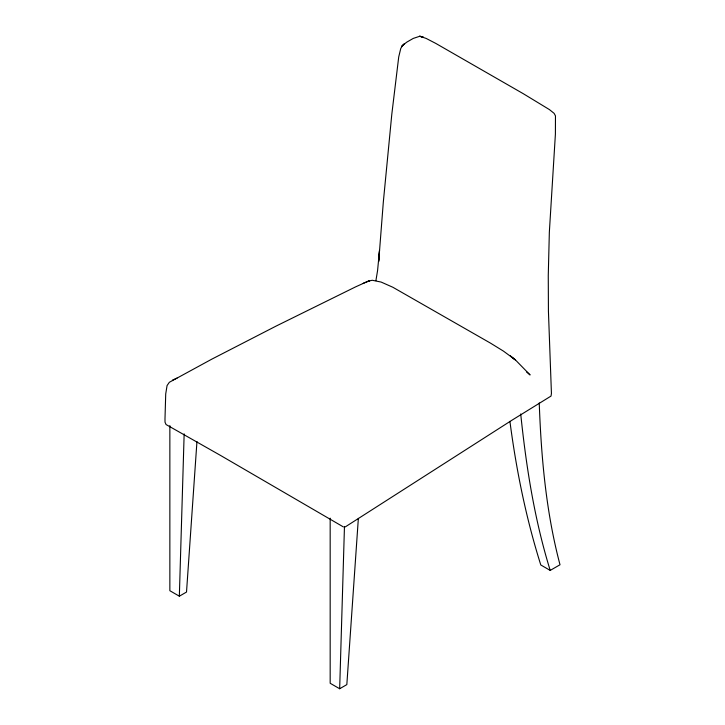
<?xml version="1.0" encoding="UTF-8"?>
<svg xmlns="http://www.w3.org/2000/svg" width="725" height="725" viewBox="0 0 725 725"><rect width="100%" height="100%" fill="white"/><g stroke="black" fill="none" stroke-linecap="round" stroke-linejoin="round"><path stroke-width="1.09" d="M169.858 425.611L169.858 590.712L179.347 596.195L186.515 592.053L196.955 441.534M330.174 518.167L330.174 683.267L339.672 688.75L346.831 684.608L358.358 518.366M179.347 596.195L184.15 433.894M339.672 688.75L344.466 526.45M375.903 280.666L377.58 270.534L379.51 250.415L378.704 261.471L383.326 202.03L391.799 114.323L398.723 56.931L400.762 48.475L402.529 45.503L406.725 42.177L413.232 38.425L419.802 36.25L426.155 38.425L435.761 43.4L523.278 93.697L549.414 109.584L554.108 113.345L555.468 115.873L555.395 134.161L549.342 232.236L548.263 275.627L548.426 311.279L551.435 393.421L551.036 396.067L512.14 420.092L345.245 526.921M526.486 371.853L530.102 374.952L515.412 359.917L503.422 351.099L490.526 343.152L392.823 287.245L381.114 282.061L372.251 280.267L368.128 281.2L355.486 286.928L275.935 326.168L211.718 359.201L169.342 382.292L167.067 385.573L165.717 393.938L164.992 418.914L165.028 422.213L166.07 424.551L220.608 455.472L343.369 526.912M509.92 421.352L510.201 423.5C516.562 471.35 526.278 518.901 540.796 564.974L550.212 570.412L560.008 564.757C546.025 512.013 541.203 457.312 539.237 402.928M172.414 380.172L177.045 378.097M363.234 283.294L369.569 280.792L367.965 281.418M550.212 570.412C534.461 519.598 526.205 466.773 520.713 413.966M404.106 44.035L401.541 46.563L404.106 44.035M423.173 37.156L419.802 36.25L423.173 37.156M513.971 358.766L510.391 355.975L515.412 359.917L513.971 358.766"/></g></svg>
